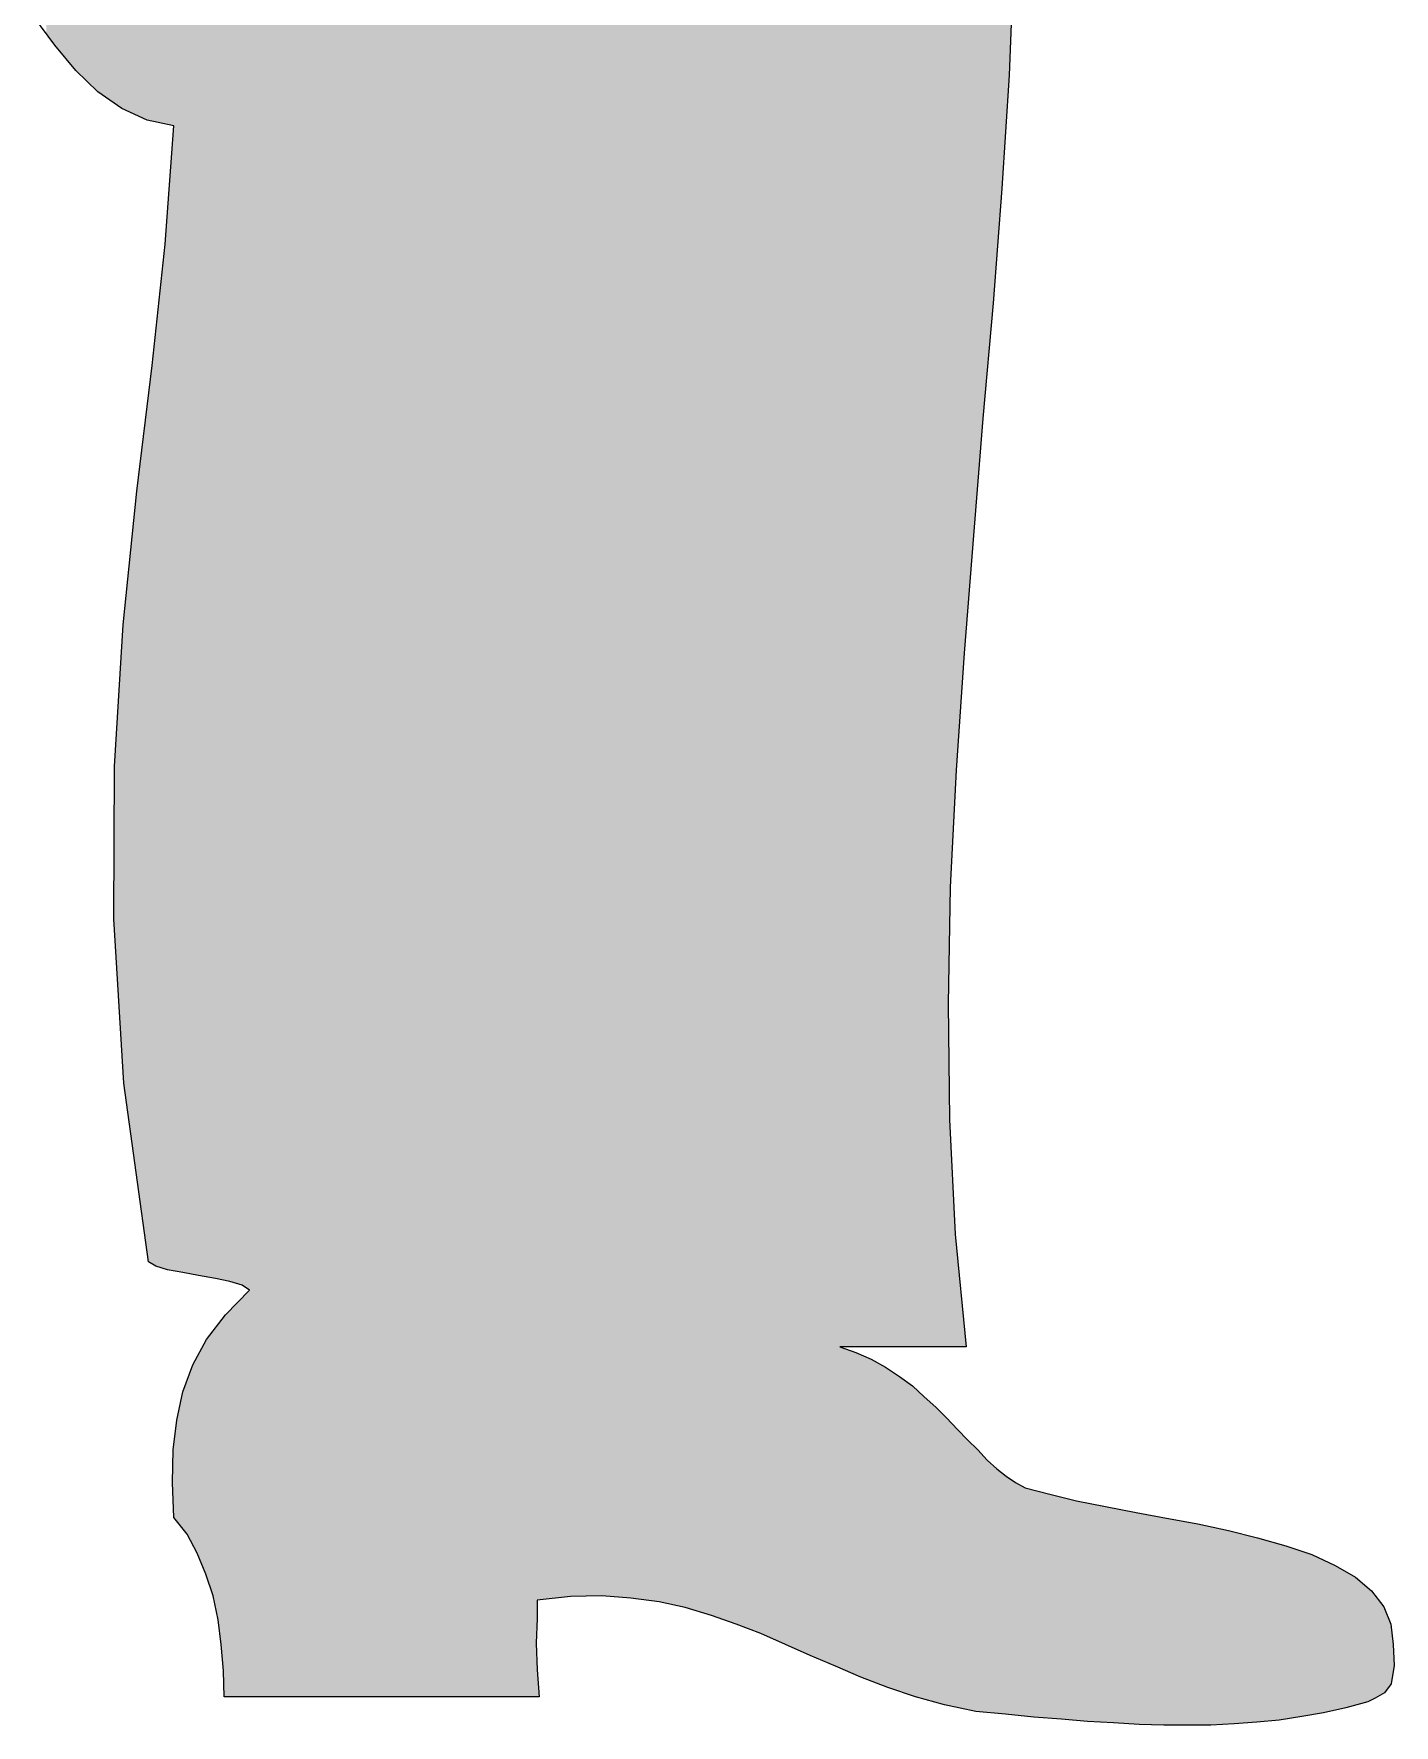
# Model space of a CAD drawing. Extents: x 222 to 330, y -80 to 105.
# Drawn here: x 295.53 to 329.93, y -61.15 to -18.38 of the extents above; entities that cross this region are included whole.
import ezdxf

# ---------------------------------------------------------------- set-up
doc = ezdxf.new("R2010")
doc.units = 0
doc.layers.get('0').update_dxf_attribs({"linetype": 'CONTINUOUS'})

# ---------------------------------------------------------------- blocks, each defined once
blk = doc.blocks.new('*U0')
for points in [[(295.838, -18.373), (295.838, 71.57), (296.058, -18.669)], [(296.058, -18.669), (295.838, 71.57), (296.058, 71.258)], [(296.058, -18.669), (296.058, 71.258), (296.279, -18.935)], [(296.279, -18.935), (296.058, 71.258), (296.279, 70.945)], [(296.279, -18.935), (296.279, 70.945), (296.591, -19.312)], [(296.591, -19.312), (296.279, 70.945), (296.591, 70.239)], [(296.591, -19.312), (296.591, 70.239), (296.628, -19.348)], [(296.628, -19.348), (296.591, 70.239), (296.628, 70.155)], [(296.628, -19.348), (296.628, 70.155), (296.903, -19.614)], [(296.903, -19.614), (296.628, 70.155), (296.903, 69.255)], [(296.903, -19.614), (296.903, 69.255), (297.124, -19.828)], [(297.124, -19.828), (296.903, 69.255), (297.124, 68.227)], [(297.124, -19.828), (297.124, 68.227), (297.142, -19.845)], [(297.142, -19.845), (297.124, 68.227), (297.142, 68.093)], [(297.142, -19.845), (297.142, 68.093), (297.271, -19.935)], [(297.271, -19.935), (297.142, 68.093), (297.271, 67.143)], [(297.271, -19.935), (297.271, 67.143), (297.326, -19.973)], [(297.326, -19.973), (297.271, 67.143), (297.326, 66.587)], [(297.326, -19.973), (297.326, 46.149), (297.381, -20.012)], [(297.381, -20.012), (297.326, 46.149), (297.381, 44.441)], [(297.381, -20.012), (297.381, 44.441), (297.454, -20.063)], [(297.454, -20.063), (297.381, 44.441), (297.454, 44.006)], [(297.454, -20.063), (297.454, 44.006), (297.473, -20.076)], [(297.473, -20.076), (297.454, 44.006), (297.473, 43.895)], [(297.473, -20.076), (297.473, 43.895), (297.509, -20.101)], [(297.509, -20.101), (297.473, 43.895), (297.509, 43.68)], [(297.509, -20.101), (297.509, 43.68), (297.546, -20.126)], [(297.546, -20.126), (297.509, 43.68), (297.546, 43.46)], [(297.546, -20.126), (297.546, 43.46), (297.565, -20.14)], [(297.565, -20.14), (297.546, 43.46), (297.565, 43.349)], [(297.565, -20.14), (297.565, 43.349), (297.583, -20.152)], [(297.583, -20.152), (297.565, 43.349), (297.583, 43.241)], [(297.583, -20.152), (297.583, 43.241), (297.62, -20.178)], [(297.62, -20.178), (297.583, 43.241), (297.62, 43.022)], [(297.62, -20.178), (297.62, 43.022), (297.693, -20.229)], [(297.693, -20.229), (297.62, 43.022), (297.693, 42.583)], [(297.693, -20.229), (297.693, 42.583), (297.712, -20.242)], [(297.712, -20.242), (297.693, 42.583), (297.712, 42.476)], [(297.712, -20.242), (297.712, 42.476), (297.748, -20.267)], [(297.748, -20.267), (297.712, 42.476), (297.748, 42.346)], [(297.748, -20.267), (297.748, 42.346), (297.785, -20.284)], [(297.785, -20.284), (297.748, 42.346), (297.785, 42.217)], [(297.785, -20.284), (297.785, 42.217), (297.803, -20.292)], [(297.803, -20.292), (297.785, 42.217), (297.803, 42.153)], [(297.803, -20.292), (297.803, 42.153), (297.895, -20.334)], [(297.895, -20.334), (297.803, 42.153), (297.895, 41.831)], [(297.895, -20.334), (297.895, 41.831), (297.95, -20.36)], [(297.95, -20.36), (297.895, 41.831), (297.95, 41.638)], [(297.95, -20.36), (297.95, 41.638), (298.134, -20.444)], [(298.134, -20.444), (297.95, 41.638), (298.134, 40.993)], [(298.134, -20.444), (298.134, 40.993), (298.391, -20.562)], [(298.391, -20.562), (298.134, 40.993), (298.391, 40.088)], [(298.391, -20.562), (298.391, 40.088), (298.428, -20.569)], [(298.428, -20.569), (298.391, 40.088), (298.428, 39.959)], [(298.428, -20.569), (298.428, 39.959), (298.52, -20.589)], [(298.52, -20.589), (298.428, 39.959), (298.52, 39.458)], [(298.52, -20.589), (298.52, 39.458), (298.612, -20.609)], [(298.612, -20.609), (298.52, 39.458), (298.612, 38.957)], [(298.612, -20.609), (298.612, 38.957), (298.85, -20.661)], [(298.85, -20.661), (298.612, 38.957), (298.85, 37.655)], [(298.85, -20.661), (298.85, 37.655), (298.906, -20.673)], [(298.906, -20.673), (298.85, 37.655), (298.906, 37.351)], [(298.906, -20.673), (298.906, 37.351), (299.034, -20.7)], [(299.034, -20.7), (298.906, 37.351), (299.034, 36.603)], [(299.034, -20.7), (299.034, 36.603), (299.052, -20.704)], [(299.052, -20.704), (299.034, 36.603), (299.052, 36.494)], [(299.052, -20.704), (299.052, 36.494), (299.071, -20.708)], [(299.071, -20.708), (299.052, 36.494), (299.071, 36.388)], [(299.071, -49.669), (299.071, 36.388), (299.144, -49.683)], [(299.144, -49.683), (299.071, 36.388), (299.144, 35.957)], [(299.144, -49.683), (299.144, 35.957), (299.291, -49.71)], [(299.291, -49.71), (299.144, 35.957), (299.291, 35.1)], [(299.291, -49.71), (299.291, 35.1), (299.365, -49.724)], [(299.365, -49.724), (299.291, 35.1), (299.365, 34.669)], [(299.365, -49.724), (299.365, 34.669), (299.402, -49.731)], [(299.402, -49.731), (299.365, 34.669), (299.402, 34.427)], [(299.402, -49.731), (299.402, 34.427), (299.548, -49.757)], [(299.548, -49.757), (299.402, 34.427), (299.548, 33.463)], [(299.548, -49.757), (299.548, 33.463), (299.658, -49.777)], [(299.658, -49.777), (299.548, 33.463), (299.658, 32.741)], [(299.658, -49.777), (299.658, 32.741), (299.695, -49.784)], [(299.695, -49.784), (299.658, 32.741), (299.695, 32.499)], [(299.695, -49.784), (299.695, 32.499), (299.787, -49.8)], [(299.787, -49.8), (299.695, 32.499), (299.787, 31.896)], [(299.787, -49.8), (299.787, 31.896), (299.879, -49.816)], [(299.879, -49.816), (299.787, 31.896), (299.879, 31.223)], [(299.879, -49.816), (299.879, 31.223), (299.897, -49.819)], [(299.897, -49.819), (299.879, 31.223), (299.897, 31.085)], [(299.897, -49.819), (299.897, 31.085), (300.062, -49.847)], [(300.062, -49.847), (299.897, 31.085), (300.062, 29.877)], [(300.062, -49.847), (300.062, 29.877), (300.118, -49.857)], [(300.118, -49.857), (300.062, 29.877), (300.118, 29.47)], [(300.118, -49.857), (300.118, 29.47), (300.173, -49.868)], [(300.173, -49.868), (300.118, 29.47), (300.173, 29.067)], [(300.173, -49.868), (300.173, 29.067), (300.191, -49.872)], [(300.191, -49.872), (300.173, 29.067), (300.191, 28.909)], [(300.191, -49.872), (300.191, 28.909), (300.265, -49.887)], [(300.265, -49.887), (300.191, 28.909), (300.265, 28.266)], [(300.265, -49.887), (300.265, 28.266), (300.32, -49.898)], [(300.32, -49.898), (300.265, 28.266), (300.32, 27.786)], [(300.32, -49.898), (300.32, 27.786), (300.338, -49.901)], [(300.338, -49.901), (300.32, 27.786), (300.338, 27.622)], [(300.338, -49.901), (300.338, 27.622), (300.375, -49.909)], [(300.375, -49.909), (300.338, 27.622), (300.375, 27.307)], [(300.375, -49.909), (300.375, 27.307), (300.485, -49.931)], [(300.485, -49.931), (300.375, 27.307), (300.485, 26.341)], [(300.485, -49.931), (300.485, 26.341), (300.503, -49.936)], [(300.503, -49.936), (300.485, 26.341), (300.503, 26.184)], [(300.503, -49.936), (300.503, 26.184), (300.761, -50.012)], [(300.761, -50.012), (300.503, 26.184), (300.761, 23.263)], [(300.761, -50.012), (300.761, 23.263), (300.797, -50.023)], [(300.797, -50.023), (300.761, 23.263), (300.797, 22.605)], [(300.797, -50.023), (300.797, 22.605), (300.926, -50.113)], [(300.926, -50.113), (300.797, 22.605), (300.926, 20.306)], [(300.926, -50.113), (300.926, 20.306), (300.981, -50.151)], [(300.981, -50.151), (300.926, 20.306), (300.981, 17.404)], [(300.981, -60.437), (300.981, 17.404), (300.982, -60.437)], [(300.982, -60.437), (300.981, 17.404), (300.982, 17.348)], [(300.982, -60.437), (300.982, 17.348), (301.881, -60.437)], [(301.881, -60.437), (300.982, 17.348), (301.881, 16.284)], [(301.881, -60.437), (301.881, 16.284), (302.652, -60.437)], [(302.652, -60.437), (301.881, 16.284), (302.652, 15.365)], [(302.652, -60.437), (302.652, 15.365), (303.332, -60.437)], [(303.332, -60.437), (302.652, 15.365), (303.332, 14.557)], [(303.332, -60.437), (303.332, 14.557), (303.846, -60.437)], [(303.846, -60.437), (303.332, 14.557), (303.846, 13.923)], [(303.846, -60.437), (303.846, 8.368), (303.883, -60.437)], [(303.883, -60.437), (303.846, 8.368), (303.883, 8.337)], [(303.883, -60.437), (303.883, 8.337), (304.232, -60.437)], [(304.232, -60.437), (303.883, 8.337), (304.232, 8.049)], [(304.232, -60.437), (304.232, 8.049), (304.342, -60.437)], [(304.342, -60.437), (304.232, 8.049), (304.342, 7.957)], [(304.342, -60.437), (304.342, 7.957), (304.379, -60.437)], [(304.379, -60.437), (304.342, 7.957), (304.379, 7.927)], [(304.379, -60.437), (304.379, 7.927), (304.563, -60.437)], [(304.563, -60.437), (304.379, 7.927), (304.563, 7.786)], [(304.563, -60.437), (304.563, 7.786), (304.709, -60.437)], [(304.709, -60.437), (304.563, 7.786), (304.709, 7.673)], [(304.709, -60.437), (304.709, 7.673), (304.838, -60.437)], [(304.838, -60.437), (304.709, 7.673), (304.838, 7.575)], [(304.838, -60.437), (304.838, 7.575), (304.93, -60.437)], [(304.93, -60.437), (304.838, 7.575), (304.93, 7.505)], [(304.93, -60.437), (304.93, 7.505), (304.985, -60.437)], [(304.985, -60.437), (304.93, 7.505), (304.985, 7.462)], [(304.985, -60.437), (304.985, 7.462), (305.059, -60.437)], [(305.059, -60.437), (304.985, 7.462), (305.059, 7.406)], [(305.059, -60.437), (305.059, 7.406), (305.15, -60.437)], [(305.15, -60.437), (305.059, 7.406), (305.15, 7.336)], [(305.15, -60.437), (305.15, 7.336), (305.187, -60.437)], [(305.187, -60.437), (305.15, 7.336), (305.187, 7.307)], [(305.187, -60.437), (305.187, 7.307), (305.242, -60.437)], [(305.242, -60.437), (305.187, 7.307), (305.242, 7.265)], [(305.242, -60.437), (305.242, 7.265), (305.26, -60.437)], [(305.26, -60.437), (305.242, 7.265), (305.26, 7.251)], [(305.26, -60.437), (305.26, 7.251), (305.481, -60.437)], [(305.481, -60.437), (305.26, 7.251), (305.481, 7.082)], [(305.481, -60.437), (305.481, 7.082), (306.032, -60.437)], [(306.032, -60.437), (305.481, 7.082), (306.032, 6.678)], [(306.032, -60.437), (306.032, 6.678), (306.583, -60.437)], [(306.583, -60.437), (306.032, 6.678), (306.583, 6.274)], [(306.583, -60.437), (306.583, 6.274), (307.134, -60.437)], [(307.134, -60.437), (306.583, 6.274), (307.134, 5.869)], [(307.134, -60.437), (307.134, 5.869), (307.685, -60.437)], [(307.685, -60.437), (307.134, 5.869), (307.685, 5.465)], [(307.685, -60.437), (307.685, 5.465), (308.236, -60.437)], [(308.236, -60.437), (307.685, 5.465), (308.236, 5.074)], [(308.236, -59.078), (308.236, 5.074), (308.254, -58.453)], [(308.254, -58.453), (308.236, 5.074), (308.254, 5.061)], [(308.254, -57.994), (308.254, 5.061), (308.309, -57.988)], [(308.309, -57.988), (308.254, 5.061), (308.309, 5.023)], [(308.309, -57.988), (308.309, 5.023), (308.806, -57.934)], [(308.806, -57.934), (308.309, 5.023), (308.806, 4.676)], [(308.806, -57.934), (308.806, 4.676), (309.099, -57.902)], [(309.099, -57.902), (308.806, 4.676), (309.099, 4.461)], [(309.099, -57.902), (309.099, 4.461), (309.357, -57.897)], [(309.357, -57.897), (309.099, 4.461), (309.357, 4.272)], [(309.357, -57.897), (309.357, 4.272), (309.889, -57.884)], [(309.889, -57.884), (309.357, 4.272), (309.889, 3.881)], [(309.889, -57.884), (309.889, 3.881), (309.907, -57.886)], [(309.907, -57.886), (309.889, 3.881), (309.907, 3.868)], [(309.907, -57.886), (309.907, 3.868), (310.458, -57.927)], [(310.458, -57.927), (309.907, 3.868), (310.458, 3.482)], [(310.458, -57.927), (310.458, 3.482), (310.624, -57.939)], [(310.624, -57.939), (310.458, 3.482), (310.624, 3.361)], [(310.624, -57.939), (310.624, 3.361), (311.01, -57.989)], [(311.01, -57.989), (310.624, 3.361), (311.01, 3.078)], [(311.01, -57.989), (311.01, 3.078), (311.34, -58.031)], [(311.34, -58.031), (311.01, 3.078), (311.34, 2.835)], [(311.34, -58.031), (311.34, 2.835), (311.561, -58.08)], [(311.561, -58.08), (311.34, 2.835), (311.561, 2.674)], [(311.561, -58.08), (311.561, 2.674), (312.002, -58.178)], [(312.002, -58.178), (311.561, 2.674), (312.002, 2.339)], [(312.002, -58.178), (312.002, 2.339), (312.093, -58.206)], [(312.093, -58.206), (312.002, 2.339), (312.093, 2.27)], [(312.093, -58.206), (312.093, 2.27), (312.626, -58.369)], [(312.626, -58.369), (312.093, 2.27), (312.626, 1.866)], [(312.626, -58.369), (312.626, 1.866), (312.663, -58.38)], [(312.663, -58.38), (312.626, 1.866), (312.663, 1.835)], [(312.663, -58.38), (312.663, 1.835), (313.14, -58.549)], [(313.14, -58.549), (312.663, 1.835), (313.14, 1.443)], [(313.14, -58.549), (313.14, 1.443), (313.287, -58.601)], [(313.287, -58.601), (313.14, 1.443), (313.287, 1.326)], [(313.287, -58.601), (313.287, 1.326), (313.673, -58.748)], [(313.673, -58.748), (313.287, 1.326), (313.673, 1.021)], [(313.673, -58.748), (313.673, 1.021), (313.912, -58.839)], [(313.912, -58.839), (313.673, 1.021), (313.912, 0.824)], [(313.912, -58.839), (313.912, 0.824), (314.187, -58.961)], [(314.187, -58.961), (313.912, 0.824), (314.187, 0.598)], [(314.187, -58.961), (314.187, 0.598), (314.536, -59.115)], [(314.536, -59.115), (314.187, 0.598), (314.536, 0.289)], [(314.536, -59.115), (314.536, 0.289), (314.683, -59.18)], [(314.683, -59.18), (314.536, 0.289), (314.683, 0.157)], [(314.683, -59.18), (314.683, 0.157), (315.16, -59.39)], [(315.16, -59.39), (314.683, 0.157), (315.16, -0.267)], [(315.16, -59.39), (315.16, -0.267), (315.179, -59.398)], [(315.179, -59.398), (315.16, -0.267), (315.179, -0.283)], [(315.179, -59.398), (315.179, -0.283), (315.656, -59.602)], [(315.656, -59.602), (315.179, -0.283), (315.656, -0.742)], [(315.656, -59.602), (315.656, -0.742), (315.804, -59.665)], [(315.804, -59.665), (315.656, -0.742), (315.804, -0.89)], [(315.804, -59.665), (315.804, -0.89), (315.914, -59.713)], [(315.914, -59.713), (315.804, -0.89), (315.914, -0.999)], [(315.914, -51.584), (315.914, -0.999), (316.116, -51.584)], [(316.116, -51.584), (315.914, -0.999), (316.116, -1.201)], [(316.116, -51.584), (316.116, -1.201), (316.318, -51.584)], [(316.318, -51.584), (316.116, -1.201), (316.318, -1.411)], [(316.318, -51.584), (316.318, -1.411), (316.446, -51.584)], [(316.446, -51.584), (316.318, -1.411), (316.446, -1.545)], [(316.446, -51.584), (316.446, -1.545), (316.52, -51.584)], [(316.52, -51.584), (316.446, -1.545), (316.52, -1.622)], [(316.52, -51.584), (316.52, -1.622), (316.575, -51.584)], [(316.575, -51.584), (316.52, -1.622), (316.575, -1.679)], [(316.575, -51.584), (316.575, -1.679), (316.704, -51.584)], [(316.704, -51.584), (316.575, -1.679), (316.704, -1.818)], [(316.704, -51.584), (316.704, -1.818), (316.722, -51.584)], [(316.722, -51.584), (316.704, -1.818), (316.722, -1.838)], [(316.722, -51.584), (316.722, -1.838), (316.905, -51.584)], [(316.905, -51.584), (316.722, -1.838), (316.905, -2.036)], [(316.905, -51.584), (316.905, -2.036), (317.034, -51.584)], [(317.034, -51.584), (316.905, -2.036), (317.034, -2.175)], [(317.034, -51.584), (317.034, -2.175), (317.071, -51.584)], [(317.071, -51.584), (317.034, -2.175), (317.071, -2.218)], [(317.071, -51.584), (317.071, -2.218), (317.108, -51.584)], [(317.108, -51.584), (317.071, -2.218), (317.108, -2.262)], [(317.108, -51.584), (317.108, -2.262), (317.126, -51.584)], [(317.126, -51.584), (317.108, -2.262), (317.126, -2.283)], [(317.126, -51.584), (317.126, -2.283), (317.309, -51.584)], [(317.309, -51.584), (317.126, -2.283), (317.309, -2.498)], [(317.309, -51.584), (317.309, -2.498), (317.42, -51.584)], [(317.42, -51.584), (317.309, -2.498), (317.42, -2.628)], [(317.42, -51.584), (317.42, -2.628), (317.457, -51.584)], [(317.457, -51.584), (317.42, -2.628), (317.457, -2.671)], [(317.457, -51.584), (317.457, -2.671), (317.512, -51.584)], [(317.512, -51.584), (317.457, -2.671), (317.512, -2.738)], [(317.512, -51.584), (317.512, -2.738), (317.713, -51.584)], [(317.713, -51.584), (317.512, -2.738), (317.713, -2.984)], [(317.713, -51.584), (317.713, -2.984), (317.75, -51.584)], [(317.75, -51.584), (317.713, -2.984), (317.75, -3.029)], [(317.75, -51.584), (317.75, -3.029), (317.824, -51.584)], [(317.824, -51.584), (317.75, -3.029), (317.824, -3.119)], [(317.824, -51.584), (317.824, -3.119), (317.879, -51.584)], [(317.879, -51.584), (317.824, -3.119), (317.879, -3.186)], [(317.879, -51.584), (317.879, -3.186), (317.916, -51.584)], [(317.916, -51.584), (317.879, -3.186), (317.916, -3.234)], [(317.916, -51.584), (317.916, -3.234), (318.045, -51.584)], [(318.045, -51.584), (317.916, -3.234), (318.045, -3.404)], [(318.045, -51.584), (318.045, -3.404), (318.118, -51.584)], [(318.118, -51.584), (318.045, -3.404), (318.118, -3.5)], [(318.118, -51.584), (318.118, -3.5), (318.283, -51.584)], [(318.283, -51.584), (318.118, -3.5), (318.283, -3.718)], [(318.283, -51.584), (318.283, -3.718), (318.32, -51.584)], [(318.32, -51.584), (318.283, -3.718), (318.32, -3.769)], [(318.32, -51.584), (318.32, -3.769), (318.338, -51.584)], [(318.338, -51.584), (318.32, -3.769), (318.338, -3.794)], [(318.338, -51.584), (318.338, -3.794), (318.504, -51.584)], [(318.504, -51.584), (318.338, -3.794), (318.504, -4.022)], [(318.504, -51.584), (318.504, -4.022), (318.559, -51.584)], [(318.559, -51.584), (318.504, -4.022), (318.559, -4.098)], [(318.559, -51.584), (318.559, -4.098), (318.614, -51.584)], [(318.614, -51.584), (318.559, -4.098), (318.614, -4.175)], [(318.614, -51.584), (318.614, -4.175), (318.65, -51.584)], [(318.65, -51.584), (318.614, -4.175), (318.65, -4.225)], [(318.65, -42.915), (318.65, -4.225), (318.669, -41.916)], [(318.669, -41.916), (318.65, -4.225), (318.669, -4.25)], [(318.669, -41.916), (318.669, -4.25), (318.687, -40.956)], [(318.687, -40.956), (318.669, -4.25), (318.687, -4.278)], [(318.687, -40.956), (318.687, -4.278), (318.706, -39.957)], [(318.706, -39.957), (318.687, -4.278), (318.706, -4.308)], [(318.706, -39.957), (318.706, -4.308), (318.834, -37.379)], [(318.834, -37.379), (318.706, -4.308), (318.834, -4.506)], [(318.834, -37.379), (318.834, -4.506), (318.853, -37)], [(318.853, -37), (318.834, -4.506), (318.853, -4.535)], [(318.853, -37), (318.853, -4.535), (318.89, -36.459)], [(318.89, -36.459), (318.853, -4.535), (318.89, -4.592)], [(318.89, -36.459), (318.89, -4.592), (318.908, -36.194)], [(318.908, -36.194), (318.89, -4.592), (318.908, -4.62)], [(318.908, -36.194), (318.908, -4.62), (319.036, -34.308)], [(319.036, -34.308), (318.908, -4.62), (319.036, -4.82)], [(319.036, -34.308), (319.036, -4.82), (319.054, -34.043)], [(319.054, -34.043), (319.036, -4.82), (319.054, -4.849)], [(319.054, -34.043), (319.054, -4.849), (319.11, -33.35)], [(319.11, -33.35), (319.054, -4.849), (319.11, -4.938)], [(319.11, -33.35), (319.11, -4.938), (319.146, -32.901)], [(319.146, -32.901), (319.11, -4.938), (319.146, -4.996)], [(319.146, -32.901), (319.146, -4.996), (319.294, -31.067)], [(319.294, -31.067), (319.146, -4.996), (319.294, -5.232)], [(319.294, -31.067), (319.294, -5.232), (319.349, -30.386)], [(319.349, -30.386), (319.294, -5.232), (319.349, -5.32)], [(319.349, -30.386), (319.349, -5.32), (319.404, -29.705)], [(319.404, -29.705), (319.349, -5.32), (319.404, -5.408)], [(319.404, -29.705), (319.404, -5.408), (319.532, -28.11)], [(319.532, -28.11), (319.404, -5.408), (319.532, -5.636)], [(319.532, -28.11), (319.532, -5.636), (319.642, -26.863)], [(319.642, -26.863), (319.532, -5.636), (319.642, -5.831)], [(319.642, -26.863), (319.642, -5.831), (319.735, -25.813)], [(319.735, -25.813), (319.642, -5.831), (319.735, -5.995)], [(319.735, -25.813), (319.735, -5.995), (319.79, -25.19)], [(319.79, -25.19), (319.735, -5.995), (319.79, -6.417)], [(319.79, -25.19), (319.79, -6.417), (319.881, -23.981)], [(319.881, -23.981), (319.79, -6.417), (319.881, -7.121)], [(319.881, -23.981), (319.881, -7.121), (320.01, -22.288)], [(320.01, -22.288), (319.881, -7.121), (320.01, -8.109)], [(320.01, -22.288), (320.01, -8.109), (320.065, -21.43)], [(320.065, -21.43), (320.01, -8.109), (320.065, -8.53)], [(320.065, -21.43), (320.065, -8.53), (320.102, -20.855)], [(320.102, -20.855), (320.065, -8.53), (320.102, -9.011)], [(320.102, -20.855), (320.102, -9.011), (320.12, -20.573)], [(320.12, -20.573), (320.102, -9.011), (320.12, -9.246)], [(320.12, -20.573), (320.12, -9.246), (320.194, -19.422)], [(320.194, -19.422), (320.12, -9.246), (320.194, -10.206)], [(320.194, -19.422), (320.194, -10.206), (320.267, -17.543)], [(299.052, -49.665), (299.034, -21.209), (299.052, -20.954)], [(299.071, -49.669), (299.052, -20.954), (299.071, -20.708)], [(299.052, -49.665), (299.052, -20.954), (299.071, -49.669)], [(299.034, -49.662), (298.906, -22.946), (299.034, -21.209)], [(299.034, -49.662), (299.034, -21.209), (299.052, -49.665)], [(298.906, -49.637), (298.85, -23.702), (298.906, -22.946)], [(298.906, -49.637), (298.906, -22.946), (299.034, -49.662)], [(298.85, -49.62), (298.612, -25.917), (298.85, -23.702)], [(298.85, -49.62), (298.85, -23.702), (298.906, -49.637)], [(298.612, -49.546), (298.52, -26.769), (298.612, -25.917)], [(298.612, -49.546), (298.612, -25.917), (298.85, -49.62)], [(298.52, -49.49), (298.428, -27.525), (298.52, -26.769)], [(298.52, -49.49), (298.52, -26.769), (298.612, -49.546)], [(298.428, -49.435), (298.391, -27.829), (298.428, -27.525)], [(298.428, -49.435), (298.428, -27.525), (298.52, -49.49)], [(298.391, -49.168), (298.134, -29.947), (298.391, -27.829)], [(298.391, -49.168), (298.391, -27.829), (298.428, -49.435)], [(298.134, -47.306), (297.95, -31.728), (298.134, -29.947)], [(298.134, -47.306), (298.134, -29.947), (298.391, -49.168)], [(297.95, -45.978), (297.895, -32.261), (297.95, -31.728)], [(297.95, -45.978), (297.95, -31.728), (298.134, -47.306)], [(297.895, -45.581), (297.803, -33.151), (297.895, -32.261)], [(297.895, -45.581), (297.895, -32.261), (297.95, -45.978)], [(297.785, -44.625), (297.748, -33.925), (297.785, -33.326)], [(297.803, -44.916), (297.785, -33.326), (297.803, -33.151)], [(297.785, -44.625), (297.785, -33.326), (297.803, -44.916)], [(297.803, -44.916), (297.803, -33.151), (297.895, -45.581)], [(297.748, -44.03), (297.712, -34.524), (297.748, -33.925)], [(297.748, -44.03), (297.748, -33.925), (297.785, -44.625)], [(297.712, -43.436), (297.693, -34.818), (297.712, -34.524)], [(297.712, -43.436), (297.712, -34.524), (297.748, -44.03)], [(297.693, -43.144), (297.62, -36.016), (297.693, -34.818)], [(297.693, -43.144), (297.693, -34.818), (297.712, -43.436)], [(297.62, -41.955), (297.583, -36.614), (297.62, -36.016)], [(297.62, -41.955), (297.62, -36.016), (297.693, -43.144)], [(297.583, -41.36), (297.565, -36.908), (297.583, -36.614)], [(297.583, -41.36), (297.583, -36.614), (297.62, -41.955)], [(297.565, -41.069), (297.546, -40.766), (297.565, -36.908)], [(297.565, -41.069), (297.565, -36.908), (297.583, -41.36)], [(318.65, -51.584), (318.65, -42.915), (318.669, -51.584)], [(318.669, -51.584), (318.65, -42.915), (318.669, -44.404)], [(318.669, -51.584), (318.669, -44.404), (318.687, -51.584)], [(318.687, -51.584), (318.669, -44.404), (318.687, -45.835)], [(318.687, -51.584), (318.687, -45.835), (318.706, -51.584)], [(318.706, -51.584), (318.687, -45.835), (318.706, -46.207)], [(318.706, -51.584), (318.706, -46.207), (318.834, -51.584)], [(318.834, -51.584), (318.706, -46.207), (318.834, -48.737)], [(318.834, -51.584), (318.834, -48.737), (318.853, -51.584)], [(318.853, -51.584), (318.834, -48.737), (318.853, -48.93)], [(318.853, -51.584), (318.853, -48.93), (318.89, -51.584)], [(318.89, -51.584), (318.853, -48.93), (318.89, -49.311)], [(318.89, -51.584), (318.89, -49.311), (318.908, -51.584)], [(318.908, -51.584), (318.89, -49.311), (318.908, -49.497)], [(318.908, -51.584), (318.908, -49.497), (319.036, -51.584)], [(319.036, -51.584), (318.908, -49.497), (319.036, -50.824)], [(300.761, -60.437), (300.503, -50.643), (300.761, -50.378)], [(300.797, -60.437), (300.761, -50.378), (300.797, -50.34)], [(300.761, -60.437), (300.761, -50.378), (300.797, -60.437)], [(300.926, -60.437), (300.797, -50.34), (300.926, -50.208)], [(300.797, -60.437), (300.797, -50.34), (300.926, -60.437)], [(300.981, -60.437), (300.926, -50.208), (300.981, -50.151)], [(300.926, -60.437), (300.926, -50.208), (300.981, -60.437)], [(300.32, -59.776), (300.265, -50.92), (300.32, -50.848)], [(300.338, -60.437), (300.32, -50.848), (300.338, -50.823)], [(300.32, -59.776), (300.32, -50.848), (300.338, -60.437)], [(300.375, -60.437), (300.338, -50.823), (300.375, -50.776)], [(300.338, -60.437), (300.338, -50.823), (300.375, -60.437)], [(300.485, -60.437), (300.375, -50.776), (300.485, -50.662)], [(300.375, -60.437), (300.375, -50.776), (300.485, -60.437)], [(300.503, -60.437), (300.485, -50.662), (300.503, -50.643)], [(300.485, -60.437), (300.485, -50.662), (300.503, -60.437)], [(300.503, -60.437), (300.503, -50.643), (300.761, -60.437)], [(319.036, -51.584), (319.036, -50.824), (319.054, -51.584)], [(319.054, -51.584), (319.036, -50.824), (319.054, -51.01)], [(300.062, -57.884), (299.897, -51.4), (300.062, -51.185)], [(300.118, -58.146), (300.062, -51.185), (300.118, -51.112)], [(300.062, -57.884), (300.062, -51.185), (300.118, -58.146)], [(300.173, -58.405), (300.118, -51.112), (300.173, -51.04)], [(300.118, -58.146), (300.118, -51.112), (300.173, -58.405)], [(300.191, -58.49), (300.173, -51.04), (300.191, -51.016)], [(300.173, -58.405), (300.173, -51.04), (300.191, -58.49)], [(300.265, -59.115), (300.191, -51.016), (300.265, -50.92)], [(300.191, -58.49), (300.191, -51.016), (300.265, -59.115)], [(300.265, -59.115), (300.265, -50.92), (300.32, -59.776)], [(319.054, -51.584), (319.054, -51.01), (319.11, -51.584)], [(299.787, -57.111), (299.695, -51.773), (299.787, -51.604)], [(299.879, -57.333), (299.787, -51.604), (299.879, -51.435)], [(299.787, -57.111), (299.787, -51.604), (299.879, -57.333)], [(299.897, -57.389), (299.879, -51.435), (299.897, -51.4)], [(299.879, -57.333), (299.879, -51.435), (299.897, -57.389)], [(299.897, -57.389), (299.897, -51.4), (300.062, -57.884)], [(315.914, -59.713), (315.914, -51.584), (316.116, -59.8)], [(316.116, -59.8), (315.914, -51.584), (316.116, -51.657)], [(316.116, -59.8), (316.116, -51.657), (316.318, -59.886)], [(316.318, -59.886), (316.116, -51.657), (316.318, -51.731)], [(316.318, -59.886), (316.318, -51.731), (316.446, -59.942)], [(316.446, -59.942), (316.318, -51.731), (316.446, -51.786)], [(299.548, -56.596), (299.402, -52.43), (299.548, -52.043)], [(299.658, -56.8), (299.548, -52.043), (299.658, -51.841)], [(299.548, -56.596), (299.548, -52.043), (299.658, -56.8)], [(299.695, -56.889), (299.658, -51.841), (299.695, -51.773)], [(299.658, -56.8), (299.658, -51.841), (299.695, -56.889)], [(299.695, -56.889), (299.695, -51.773), (299.787, -57.111)], [(316.446, -59.942), (316.446, -51.786), (316.52, -59.969)], [(316.52, -59.969), (316.446, -51.786), (316.52, -51.818)], [(316.52, -59.969), (316.52, -51.818), (316.575, -59.99)], [(316.575, -59.99), (316.52, -51.818), (316.575, -51.841)], [(316.575, -59.99), (316.575, -51.841), (316.704, -60.039)], [(316.704, -60.039), (316.575, -51.841), (316.704, -51.896)], [(316.704, -60.039), (316.704, -51.896), (316.722, -60.046)], [(316.722, -60.046), (316.704, -51.896), (316.722, -51.906)], [(316.722, -60.046), (316.722, -51.906), (316.905, -60.115)], [(316.905, -60.115), (316.722, -51.906), (316.905, -52.007)], [(316.905, -60.115), (316.905, -52.007), (317.034, -60.163)], [(317.034, -60.163), (316.905, -52.007), (317.034, -52.078)], [(317.034, -60.163), (317.034, -52.078), (317.071, -60.177)], [(317.071, -60.177), (317.034, -52.078), (317.071, -52.099)], [(317.071, -60.177), (317.071, -52.099), (317.108, -60.191)], [(317.108, -60.191), (317.071, -52.099), (317.108, -52.124)], [(317.108, -60.191), (317.108, -52.124), (317.126, -60.198)], [(317.126, -60.198), (317.108, -52.124), (317.126, -52.136)], [(317.126, -60.198), (317.126, -52.136), (317.309, -60.261)], [(317.309, -60.261), (317.126, -52.136), (317.309, -52.262)], [(299.365, -56.276), (299.291, -52.722), (299.365, -52.528)], [(299.402, -56.323), (299.365, -52.528), (299.402, -52.43)], [(299.365, -56.276), (299.365, -52.528), (299.402, -56.323)], [(299.402, -56.323), (299.402, -52.43), (299.548, -56.596)], [(317.309, -60.261), (317.309, -52.262), (317.42, -60.299)], [(317.42, -60.299), (317.309, -52.262), (317.42, -52.337)], [(317.42, -60.299), (317.42, -52.337), (317.457, -60.312)], [(317.457, -60.312), (317.42, -52.337), (317.457, -52.364)], [(317.457, -60.312), (317.457, -52.364), (317.512, -60.33)], [(317.512, -60.33), (317.457, -52.364), (317.512, -52.403)], [(317.512, -60.33), (317.512, -52.403), (317.713, -60.4)], [(317.713, -60.4), (317.512, -52.403), (317.713, -52.549)], [(317.713, -60.4), (317.713, -52.549), (317.75, -60.412)], [(317.75, -60.412), (317.713, -52.549), (317.75, -52.576)], [(317.75, -60.412), (317.75, -52.576), (317.824, -60.437)], [(317.824, -60.437), (317.75, -52.576), (317.824, -52.645)], [(299.291, -56.182), (299.144, -53.439), (299.291, -52.722)], [(299.291, -56.182), (299.291, -52.722), (299.365, -56.276)], [(317.824, -60.437), (317.824, -52.645), (317.879, -60.453)], [(317.879, -60.453), (317.824, -52.645), (317.879, -52.696)], [(317.879, -60.453), (317.879, -52.696), (317.916, -60.463)], [(317.916, -60.463), (317.879, -52.696), (317.916, -52.731)], [(317.916, -60.463), (317.916, -52.731), (318.045, -60.498)], [(318.045, -60.498), (317.916, -52.731), (318.045, -52.851)], [(318.045, -60.498), (318.045, -52.851), (318.118, -60.518)], [(318.118, -60.518), (318.045, -52.851), (318.118, -52.915)], [(318.118, -60.518), (318.118, -52.915), (318.283, -60.563)], [(318.283, -60.563), (318.118, -52.915), (318.283, -53.06)], [(299.144, -55.994), (299.071, -54.044), (299.144, -53.439)], [(299.144, -55.994), (299.144, -53.439), (299.291, -56.182)], [(318.283, -60.563), (318.283, -53.06), (318.32, -60.574)], [(318.32, -60.574), (318.283, -53.06), (318.32, -53.093)], [(318.32, -60.574), (318.32, -53.093), (318.338, -60.579)], [(318.338, -60.579), (318.32, -53.093), (318.338, -53.108)], [(318.338, -60.579), (318.338, -53.108), (318.504, -60.624)], [(318.504, -60.624), (318.338, -53.108), (318.504, -53.274)], [(318.504, -60.624), (318.504, -53.274), (318.559, -60.639)], [(318.559, -60.639), (318.504, -53.274), (318.559, -53.328)], [(318.559, -60.639), (318.559, -53.328), (318.614, -60.651)], [(318.614, -60.651), (318.559, -53.328), (318.614, -53.384)], [(318.614, -60.651), (318.614, -53.384), (318.65, -60.658)], [(318.65, -60.658), (318.614, -53.384), (318.65, -53.422)], [(318.65, -60.658), (318.65, -53.422), (318.669, -60.662)], [(318.669, -60.662), (318.65, -53.422), (318.669, -53.443)], [(318.669, -60.662), (318.669, -53.443), (318.687, -60.666)], [(318.687, -60.666), (318.669, -53.443), (318.687, -53.462)], [(318.687, -60.666), (318.687, -53.462), (318.706, -60.67)], [(318.706, -60.67), (318.687, -53.462), (318.706, -53.482)], [(318.706, -60.67), (318.706, -53.482), (318.834, -60.697)], [(318.834, -60.697), (318.706, -53.482), (318.834, -53.619)], [(318.834, -60.697), (318.834, -53.619), (318.853, -60.701)], [(318.853, -60.701), (318.834, -53.619), (318.853, -53.639)], [(318.853, -60.701), (318.853, -53.639), (318.89, -60.708)], [(318.89, -60.708), (318.853, -53.639), (318.89, -53.678)], [(318.89, -60.708), (318.89, -53.678), (318.908, -60.712)], [(318.908, -60.712), (318.89, -53.678), (318.908, -53.696)], [(318.908, -60.712), (318.908, -53.696), (319.036, -60.739)], [(319.036, -60.739), (318.908, -53.696), (319.036, -53.825)], [(319.036, -60.739), (319.036, -53.825), (319.054, -60.743)], [(319.054, -60.743), (319.036, -53.825), (319.054, -53.843)], [(319.054, -60.743), (319.054, -53.843), (319.11, -60.755)], [(319.11, -60.755), (319.054, -53.843), (319.11, -53.899)], [(299.052, -55.468), (299.034, -55.019), (299.052, -54.192)], [(299.071, -55.9), (299.052, -54.192), (299.071, -54.044)], [(299.052, -55.468), (299.052, -54.192), (299.071, -55.9)], [(299.071, -55.9), (299.071, -54.044), (299.144, -55.994)], [(319.11, -60.755), (319.11, -53.899), (319.146, -60.762)], [(319.146, -60.762), (319.11, -53.899), (319.146, -53.935)], [(319.146, -60.762), (319.146, -53.935), (319.294, -60.793)], [(319.294, -60.793), (319.146, -53.935), (319.294, -54.082)], [(319.294, -60.793), (319.294, -54.082), (319.349, -60.805)], [(319.349, -60.805), (319.294, -54.082), (319.349, -54.137)], [(319.349, -60.805), (319.349, -54.137), (319.404, -60.81)], [(319.404, -60.81), (319.349, -54.137), (319.404, -54.192)], [(319.404, -60.81), (319.404, -54.192), (319.532, -60.822)], [(319.532, -60.822), (319.404, -54.192), (319.532, -54.331)], [(319.532, -60.822), (319.532, -54.331), (319.642, -60.833)], [(319.642, -60.833), (319.532, -54.331), (319.642, -54.449)], [(319.642, -60.833), (319.642, -54.449), (319.735, -60.842)], [(319.735, -60.842), (319.642, -54.449), (319.735, -54.535)], [(319.735, -60.842), (319.735, -54.535), (319.79, -60.847)], [(319.79, -60.847), (319.735, -54.535), (319.79, -54.585)], [(319.79, -60.847), (319.79, -54.585), (319.881, -60.856)], [(319.881, -60.856), (319.79, -54.585), (319.881, -54.67)], [(319.881, -60.856), (319.881, -54.67), (320.01, -60.869)], [(320.01, -60.869), (319.881, -54.67), (320.01, -54.769)], [(320.01, -60.869), (320.01, -54.769), (320.065, -60.874)], [(320.065, -60.874), (320.01, -54.769), (320.065, -54.811)], [(320.065, -60.874), (320.065, -54.811), (320.102, -60.878)], [(320.102, -60.878), (320.065, -54.811), (320.102, -54.84)], [(320.102, -60.878), (320.102, -54.84), (320.12, -60.88)], [(320.12, -60.88), (320.102, -54.84), (320.12, -54.853)], [(320.12, -60.88), (320.12, -54.853), (320.194, -60.887)], [(320.194, -60.887), (320.12, -54.853), (320.194, -54.905)], [(320.194, -60.887), (320.194, -54.905), (320.267, -60.895)], [(320.267, -60.895), (320.194, -54.905), (320.267, -54.955)], [(320.267, -60.895), (320.267, -54.955), (320.303, -60.898)], [(320.303, -60.898), (320.267, -54.955), (320.303, -54.981)], [(320.303, -60.898), (320.303, -54.981), (320.34, -60.902)], [(320.34, -60.902), (320.303, -54.981), (320.34, -55.006)], [(320.34, -60.902), (320.34, -55.006), (320.358, -60.904)], [(320.358, -60.904), (320.34, -55.006), (320.358, -55.019)], [(320.358, -60.904), (320.358, -55.019), (320.598, -60.929)], [(320.598, -60.929), (320.358, -55.019), (320.598, -55.148)], [(320.598, -60.929), (320.598, -55.148), (320.818, -60.951)], [(320.818, -60.951), (320.598, -55.148), (320.818, -55.206)], [(320.818, -60.951), (320.818, -55.206), (321.222, -60.983)], [(321.222, -60.983), (320.818, -55.206), (321.222, -55.312)], [(321.222, -60.983), (321.222, -55.312), (321.516, -61.006)], [(321.516, -61.006), (321.222, -55.312), (321.516, -55.384)], [(321.516, -61.006), (321.516, -55.384), (321.902, -61.039)], [(321.902, -61.039), (321.516, -55.384), (321.902, -55.478)], [(321.902, -61.039), (321.902, -55.478), (322.177, -61.062)], [(322.177, -61.062), (321.902, -55.478), (322.177, -55.533)], [(322.177, -61.062), (322.177, -55.533), (322.636, -61.087)], [(322.636, -61.087), (322.177, -55.533), (322.636, -55.625)], [(322.636, -61.087), (322.636, -55.625), (322.838, -61.098)], [(322.838, -61.098), (322.636, -55.625), (322.838, -55.663)], [(322.838, -61.098), (322.838, -55.663), (323.408, -61.131)], [(323.408, -61.131), (322.838, -55.663), (323.408, -55.772)], [(323.408, -61.131), (323.408, -55.772), (323.481, -61.135)], [(323.481, -61.135), (323.408, -55.772), (323.481, -55.786)], [(323.481, -61.135), (323.481, -55.786), (324.106, -61.154)], [(324.106, -61.154), (323.481, -55.786), (324.106, -55.905)], [(324.106, -61.154), (324.106, -55.905), (324.179, -61.154)], [(324.179, -61.154), (324.106, -55.905), (324.179, -55.919)], [(324.179, -61.154), (324.179, -55.919), (324.712, -61.154)], [(324.712, -61.154), (324.179, -55.919), (324.712, -56.018)], [(324.712, -61.154), (324.712, -56.018), (324.969, -61.154)], [(324.969, -61.154), (324.712, -56.018), (324.969, -56.066)], [(324.969, -61.154), (324.969, -56.066), (325.3, -61.154)], [(325.3, -61.154), (324.969, -56.066), (325.3, -56.137)], [(325.3, -61.154), (325.3, -56.137), (325.741, -61.126)], [(325.741, -61.126), (325.3, -56.137), (325.741, -56.231)], [(325.741, -61.126), (325.741, -56.231), (325.887, -61.117)], [(325.887, -61.117), (325.741, -56.231), (325.887, -56.268)], [(325.887, -61.117), (325.887, -56.268), (326.457, -61.08)], [(326.457, -61.08), (325.887, -56.268), (326.457, -56.41)], [(326.457, -61.08), (326.457, -56.41), (326.475, -61.078)], [(326.475, -61.078), (326.457, -56.41), (326.475, -56.415)], [(326.475, -61.078), (326.475, -56.415), (327.026, -61.025)], [(327.026, -61.025), (326.475, -56.415), (327.026, -56.57)], [(327.026, -61.025), (327.026, -56.57), (327.191, -60.998)], [(327.191, -60.998), (327.026, -56.57), (327.191, -56.616)], [(327.191, -60.998), (327.191, -56.616), (327.596, -60.933)], [(327.596, -60.933), (327.191, -56.616), (327.596, -56.751)], [(327.596, -60.933), (327.596, -56.751), (327.853, -60.89)], [(327.853, -60.89), (327.596, -56.751), (327.853, -56.837)], [(327.853, -60.89), (327.853, -56.837), (328.146, -60.841)], [(328.146, -60.841), (327.853, -56.837), (328.146, -56.974)], [(328.146, -60.841), (328.146, -56.974), (328.441, -60.775)], [(328.441, -60.775), (328.146, -56.974), (328.441, -57.112)], [(328.441, -60.775), (328.441, -57.112), (328.716, -60.713)], [(328.716, -60.713), (328.441, -57.112), (328.716, -57.27)], [(328.716, -60.713), (328.716, -57.27), (328.955, -60.649)], [(328.955, -60.649), (328.716, -57.27), (328.955, -57.407)], [(328.955, -60.649), (328.955, -57.407), (329.267, -60.566)], [(329.267, -60.566), (328.955, -57.407), (329.267, -57.676)], [(329.267, -60.566), (329.267, -57.676), (329.359, -60.52)], [(329.359, -60.52), (329.267, -57.676), (329.359, -57.756)], [(329.359, -60.52), (329.359, -57.756), (329.45, -60.474)], [(329.45, -60.474), (329.359, -57.756), (329.45, -57.874)], [(329.45, -60.474), (329.45, -57.874), (329.671, -60.351)], [(329.671, -60.351), (329.45, -57.874), (329.671, -58.16)], [(329.671, -60.351), (329.671, -58.16), (329.691, -60.34)], [(329.691, -60.34), (329.671, -58.16), (329.691, -58.207)], [(329.691, -60.34), (329.691, -58.207), (329.854, -60.111)], [(329.854, -60.111), (329.691, -58.207), (329.854, -58.601)], [(329.854, -60.111), (329.854, -58.601), (329.858, -60.106)], [(329.858, -60.106), (329.854, -58.601), (329.858, -58.634)], [(329.858, -60.106), (329.858, -58.634), (329.91, -59.794)], [(329.91, -59.794), (329.858, -58.634), (329.91, -59.115)], [(308.236, -60.437), (308.236, -59.078), (308.254, -60.437)], [(308.254, -60.437), (308.236, -59.078), (308.254, -59.757)], [(329.91, -59.794), (329.91, -59.115), (329.935, -59.645)], [(308.254, -60.437), (308.254, -59.757), (308.309, -60.437)]]:
    blk.add_solid(points)

msp = doc.modelspace()

# ---------------------------------------------------------------- linework, layer by layer
msp.add_lwpolyline([(320.303, -16.594), (320.194, -19.422), (320.01, -22.288), (319.79, -25.19), (319.532, -28.11), (319.294, -31.067), (319.054, -34.043), (318.853, -37), (318.706, -39.957), (318.65, -42.915), (318.687, -45.835), (318.834, -48.737), (319.11, -51.584), (318.908, -51.584), (318.706, -51.584), (318.504, -51.584), (318.32, -51.584), (318.118, -51.584), (317.916, -51.584), (317.713, -51.584), (317.512, -51.584), (317.309, -51.584), (317.108, -51.584), (316.905, -51.584), (316.722, -51.584), (316.52, -51.584), (316.318, -51.584), (316.116, -51.584), (315.914, -51.584), (316.318, -51.731), (316.704, -51.896), (317.071, -52.099), (317.42, -52.337), (317.75, -52.576), (318.045, -52.851), (318.338, -53.108), (318.614, -53.384), (318.89, -53.678), (319.146, -53.935), (319.404, -54.192), (319.642, -54.449), (319.881, -54.67), (320.12, -54.853), (320.358, -55.019), (320.598, -55.148), (321.222, -55.312), (321.902, -55.478), (322.636, -55.625), (323.408, -55.772), (324.179, -55.919), (324.969, -56.066), (325.741, -56.231), (326.475, -56.415), (327.191, -56.616), (327.853, -56.837), (328.441, -57.112), (328.955, -57.407), (329.359, -57.756), (329.671, -58.16), (329.854, -58.601), (329.91, -59.115), (329.935, -59.645), (329.858, -60.106), (329.691, -60.34), (329.45, -60.474), (329.267, -60.566), (328.716, -60.713), (328.146, -60.841), (327.596, -60.933), (327.026, -61.025), (326.457, -61.08), (325.887, -61.117), (325.3, -61.154), (324.712, -61.154), (324.106, -61.154), (323.481, -61.135), (322.838, -61.098), (322.177, -61.062), (321.516, -61.006), (320.818, -60.951), (320.102, -60.878), (319.349, -60.805), (318.559, -60.639), (317.824, -60.437), (317.126, -60.198), (316.446, -59.942), (315.804, -59.665), (315.16, -59.39), (314.536, -59.115), (313.912, -58.839), (313.287, -58.601), (312.663, -58.38), (312.002, -58.178), (311.34, -58.031), (310.624, -57.939), (309.889, -57.884), (309.099, -57.902), (308.254, -57.994), (308.254, -58.453), (308.236, -59.078), (308.254, -59.757), (308.309, -60.437), (300.338, -60.437), (300.32, -59.776), (300.265, -59.115), (300.191, -58.49), (300.062, -57.884), (299.879, -57.333), (299.658, -56.8), (299.402, -56.323), (299.071, -55.9), (299.034, -55.019), (299.052, -54.192), (299.144, -53.439), (299.291, -52.722), (299.548, -52.043), (299.897, -51.4), (300.375, -50.776), (300.981, -50.151), (300.797, -50.023), (300.485, -49.931), (300.118, -49.857), (299.695, -49.784), (299.291, -49.71), (298.906, -49.637), (298.612, -49.546), (298.428, -49.435), (297.803, -44.916), (297.546, -40.766), (297.565, -36.908), (297.785, -33.326), (298.134, -29.947), (298.52, -26.769), (298.85, -23.702), (299.071, -20.708), (298.391, -20.562), (297.748, -20.267), (297.142, -19.845), (296.591, -19.312), (296.058, -18.669), (295.526, -17.953)])

# ---------------------------------------------------------------- block references
msp.add_blockref('*U0', (0, 0))

doc.saveas('drawing.dxf')
